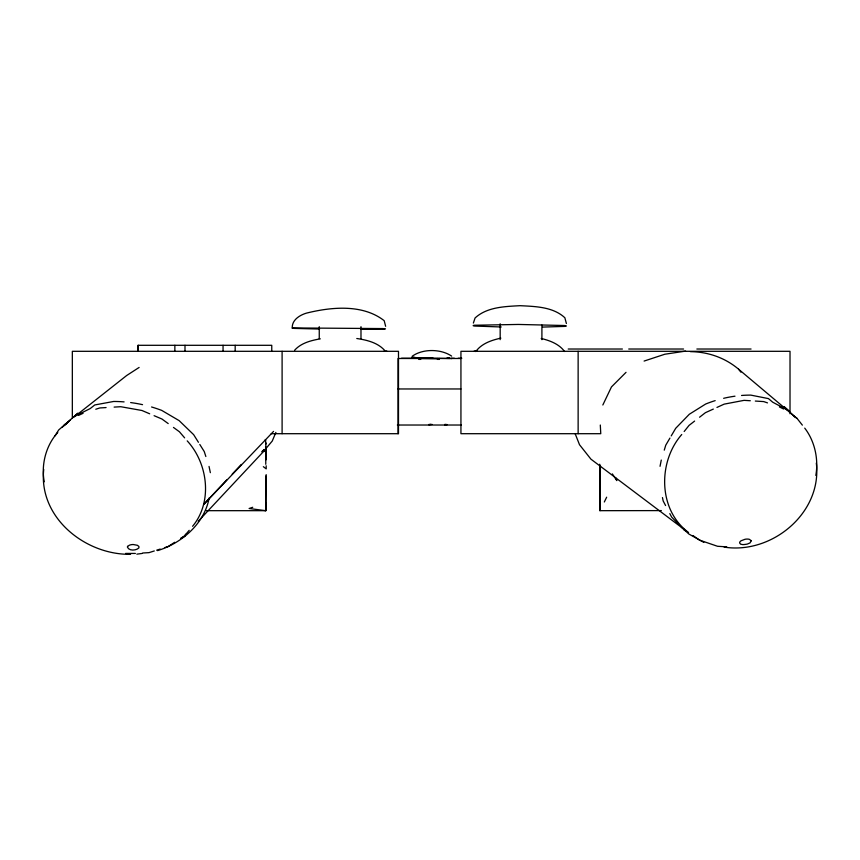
<?xml version="1.0" encoding="UTF-8"?>
<svg xmlns="http://www.w3.org/2000/svg" width="860" height="860" viewBox="0 0 860 860"><rect width="100%" height="100%" fill="white"/><g stroke="black" fill="none" stroke-linecap="round" stroke-linejoin="round"><path stroke-width="1.29" d="M266.17 474.612L265.762 510.679L206.464 510.679M600.108 508.077L600.409 465.475M252.711 507.282L249.12 508.496L265.762 510.679L265.848 502.842M816.323 463.099C822.343 512.958 771.786 554.625 724.152 547.111M265.762 443.566L265.783 442.814L266.138 459.767M385.645 326.316L384.183 320.683C362.748 303.902 331.304 306.945 306.375 313.147C299.517 315.201 291.733 320.135 292.271 328.122M660.039 466.313L661.275 460.057M566.385 323.489L564.859 317.748C552.98 306.762 535.328 306.472 520.042 305.687C504.68 306.536 487.007 306.977 475.064 317.985L473.376 323.048M815.828 475.429C818.698 459.262 814.818 441.18 804.734 428.129M209.141 497.972C204.444 523.686 181.761 543.208 157.541 550.636M664.264 450.145L665.758 445.19L669.94 438.084M275.877 432.419L272.255 441.04L264.127 450.683M602.838 404.995L611.471 386.914L626.026 372.337M604.322 501.982L606.655 497.198M671.219 435.912L675.702 428.301L689.312 414.262L705.662 404.028A123.625 112.036 -49.9 0 1 715.176 400.631M55.061 435.816L58.673 429.978L77.938 413.176L73.358 417.315M438.406 359.469L439.148 358.491L439.148 359.469M681.743 434.515C657.76 461.906 658.093 510.034 688.58 532.49M684.173 431.494L689.064 425.388L694.622 421.067M57.76 432.494C45.924 445.415 41.011 464.679 44.247 481.793M61.963 427.506L70.498 419.852M180.643 538.381L184.577 535.812L189.189 530.33M192.586 526.298C212.85 501.939 207.991 463.443 187.211 440.879M262.504 452.607L198.219 521.289M412.155 356.298C422.744 348.526 440.879 348.794 451.64 356.115M475.806 351.568C481.535 343.527 491.608 340.162 500.853 338.152M226.75 479.912L204.013 504.1L273.555 431.387M232.211 474.107L241.305 464.432M184.577 535.812L186.394 533.877M294.604 350.278C301.054 342.957 311.083 340.485 320.307 338.829M64.263 425.56L68.8 421.443M74.659 416.573L126.646 375.53L139.116 367.446M699.567 417.218L705.426 412.671L713.327 409.081M64.263 424.775L67.617 422.582M78.604 415.38L83.087 413.294M174.709 542.273L168.291 546.476L164.937 547.551M181.299 538.134L184.835 536.253M72.788 417.25L90.203 408.575L94.772 404.952L113.638 401.469A138.417 126.227 48 0 1 124.098 401.889M716.95 407.425L724.184 404.135L744.061 400.351L750.296 400.738M262.289 452.209L265.998 450.683L263.45 450.038M644.108 361.06L664.877 354.223L685.571 351.116M95.782 409.242L99.825 407.941L106.081 407.575M154.295 550.959L149.017 552.636L142.62 553.012M156.66 550.196L160.207 549.067M432.139 424.421L428.613 424.603L430.838 424.367M262.139 451.779L265.998 450.683L263.332 450.382L265.998 450.683L262.042 451.36M265.794 444.158L265.557 439.998M444.749 425.023L447.221 424.603L444.921 424.346M136.837 554.152L141.997 553.475M263.353 450.995L265.998 450.683L263.321 450.446M265.568 440.105L264.934 440.148L265.568 440.223M114.122 407.102L120.766 406.715L141.964 410.5L149.672 413.789M135.385 553.442L125.581 553.432M263.332 450.823L265.998 450.683L263.332 450.554M449.683 358.147L446.63 358.373L449.651 358.416M542.725 327.079L564.568 326.402A60.415 1.774 0.2 0 0 564.235 325.51L518.429 324.446L474.483 325.241A66.585 1.956 0.2 0 0 474.784 326.058L501.208 326.972M568.202 349.02L622.404 349.02M628.725 349.02L683.56 349.02M696.858 349.02L751.059 349.02M384.162 351.106L386.817 351.106M474.183 351.106L476.848 351.106M401.534 358.254L419.777 358.254M452.059 358.254L454.36 358.254M458.122 358.254L461.798 358.254M461.132 358.491L398.062 358.491L398.062 433.698M439.191 358.749L419.282 358.491M398.062 388.967L460.938 388.967M397.363 425.023L461.358 425.023M600.301 425.023L600.764 433.698L460.938 433.698L460.938 351.31L790.017 351.31L790.017 413.767M271.244 433.698L398.492 433.698L398.492 351.31L72.337 351.31L72.337 417.756M661.351 510.603L599.71 510.679L599.71 464.228M361.071 329.358L384.259 329.09A60.415 1 0.5 0 0 382.635 328.574M263.31 450.672L265.998 450.683M432.408 358.308L411.822 357.448L412.606 357.19L414.896 357.438L414.832 358.039L411.725 358.05L425.829 358.276M431.01 358.33L433.623 358.351M422.271 358.222L432.397 358.34M319.598 329.047L294.529 328.412A66.585 1.107 0.5 0 1 293.056 327.94L382.635 328.574M418.014 358.168L411.757 358.05L452.005 358.469L451.382 358.448M130.548 554.313C85.29 555.022 38.399 517.645 43.731 469.463M755.317 401.061L763.712 401.588L767.496 402.878M726.732 546.852L717.562 546.283L699.492 540.112L692.945 535.543M690.429 351.643C708.038 351.837 725.044 357.738 738.546 369.166L797.059 418.422L802.369 425.141M356.782 338.496C366.715 340.022 377.497 342.506 384.506 350.246M541.219 338.474C549.895 340.571 559.129 344 564.536 351.493M779.407 406.93L783.611 409.016M154.09 415.681L161.97 419.035L168.205 423.582M703.803 542.37L688.86 534.017L681.324 527.126M683.969 529.889L686.183 531.147M793.909 416.219L797.059 418.422M173.473 427.431L179.407 431.752L184.631 437.858M684.216 529.448L590.928 459.154L579.5 444.706L575.125 433.612M263.332 466.679L266.213 468.883L266.181 465.776M794.5 416.724L784.234 406.812L789.061 410.887L772.731 402.211L768.442 398.599L750.748 395.106A123.625 112.036 -49.9 0 0 741.557 395.471M678.669 524.374L671.606 517.021L669.8 513.581M419.798 359.469L418.949 358.491L418.949 359.469M738.546 369.166L740.912 372.197M612.363 473.903L616.813 480.6L615.911 478.074M198.424 442.276L193.65 434.665L179.138 420.626L161.712 410.392A138.417 126.227 48 0 0 151.564 406.984M199.789 444.448L204.25 451.554L205.852 456.51M665.586 505.551L663.178 500.961L662.447 497.553M209.034 466.421L210.356 472.677M600.108 465.421L600.108 510.603M578.135 351.31L578.135 433.698M541.908 325.08L541.908 339.657M500.176 323.758L500.176 339.657M437.428 358.491L437.428 359.469M420.68 358.491L420.68 359.469M360.985 326.682L360.985 338.614M319.254 326.682L319.254 338.614M282.101 351.31L282.101 433.698M271.76 351.428L271.76 345.301L138.008 345.301L138.008 351.428M265.762 446.974L265.762 464.282M265.762 476.075L265.762 510.679M235.178 345.301L235.178 351.428M223.052 345.301L223.052 351.428M184.997 345.301L184.997 351.428M174.859 345.301L174.859 351.428M138.277 345.301L138.277 351.428M723.636 398.309A123.625 112.036 -49.9 0 1 734.977 396.191M130.645 402.577A138.417 126.227 48 0 1 142.545 404.662M751.274 540.725L750.049 542.896L747.308 544.079A5.923 1.01 -8 0 1 742.857 544.627L740.6 544.165L739.632 542.972A6.493 2.849 -9.5 0 1 741.083 540.779L745.082 539.263A5.579 2.451 -9.5 0 1 749.307 539.306L751.274 540.725M127.592 546.39L127.387 547.111C129.065 551.185 136.181 550.658 138.911 547.906L138.911 546.498L137.396 545.294L133.246 544.52A5.461 2.29 -0.4 0 0 129.237 545.294L127.592 546.39"/></g></svg>
